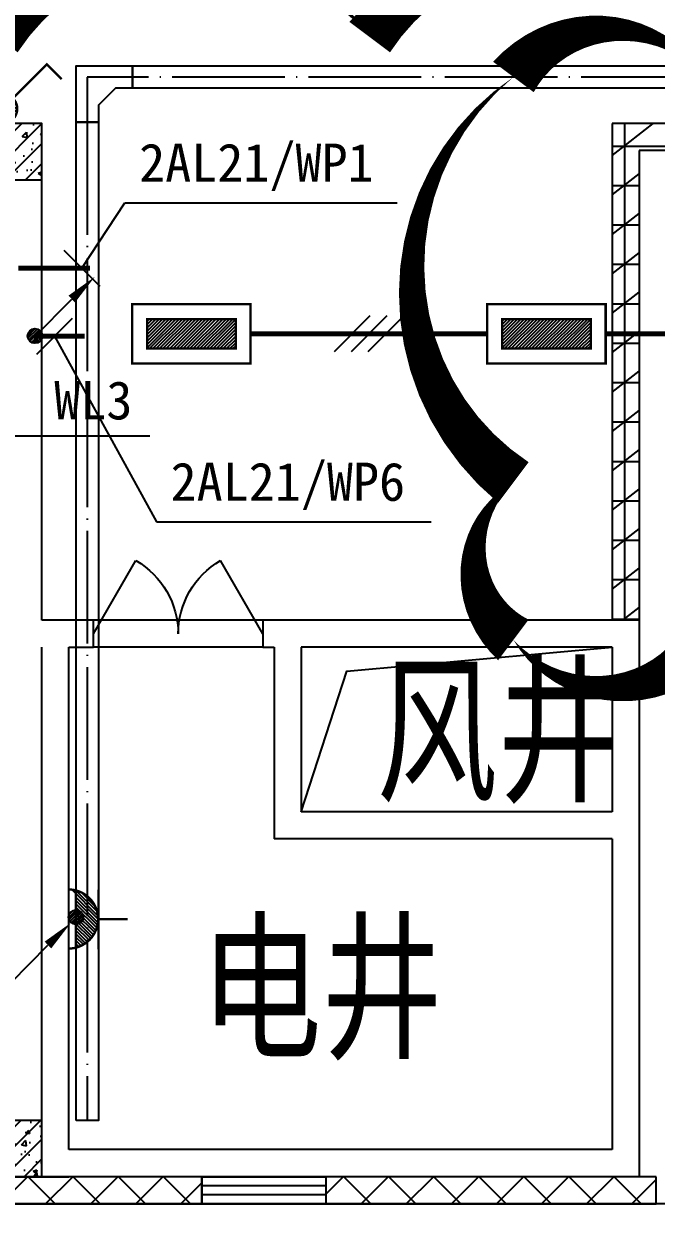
# Model space of a CAD drawing. Header units: millimetres. Extents: x -633009578 to 5705885, y -633235091 to 2571734.
# Drawn here: x 2787611 to 2793220, y 1855632 to 1866235 of the extents above; entities that cross this region are included whole.
import ezdxf

# ---------------------------------------------------------------- set-up
doc = ezdxf.new("R2010")
doc.units = ezdxf.units.MM
doc.header["$LTSCALE"] = 1000
doc.header["$MEASUREMENT"] = 0
doc.linetypes.add('DOTE', pattern=[2.4200000000000004, 2, -0.2, 0.02, -0.2])
doc.layers.get('0').update_dxf_attribs({"color": 9})
for name, color, linetype in [('3T_WOOD', 21, 'Continuous'), ('A-COLUM(柱)', 255, 'Continuous'), ('A-DOOR(门）', 4, 'Continuous'), ('A-F-AREA(计算)', 5, 'Continuous'), ('A-HATH(填充)', 8, 'Continuous'), ('A-OTHER(其它)', 192, 'Continuous'), ('A-TEXT(房间)', 243, 'Continuous'), ('A-WALL(墙)', 255, 'Continuous'), ('A-WINDOW（窗）', 4, 'Continuous'), ('DIM_MODI', 6, 'Continuous'), ('WALL', 9, 'Continuous'), ('电-弱电平面-箭头', 3, 'Continuous'), ('电-强电平面-标注', 3, 'Continuous'), ('电-强电平面-线缆', 3, 'Continuous'), ('电-桥架', 4, 'Continuous'), ('设备-插座', 3, 'Continuous'), ('设备-照明', 3, 'Continuous')]:
    doc.layers.add(name, color=color, linetype=linetype)
doc.styles.add('_TCH', font='simhei.ttf', dxfattribs={"width": 0.75, "bigfont": 'hztxt.shx'})
doc.styles.add('ELEC-DIM', font='simhei.ttf')
doc.styles.add('IDQSTYLE', font='simhei.ttf', dxfattribs={"width": 0.707, "bigfont": 'hztxt.shx'})
pattern_1 = [(0, (-1310557.920547385, -2.793967723846436e-09), (0, 350), []), (37.875, (-1310157.920547385, -2.793967723846436e-09), (-169.61527734408, 218.0766567528281), []), (90, (-1310157.920547385, -2.793967723846436e-09), (-450, 2.755455298081545e-14), [])]
pattern_2 = [(45, (-1310357.920547385, -2.793967723846436e-09), (-200.0002033111466, 200.0002033111467), []), (135, (-1310357.920547385, -2.793967723846436e-09), (-200.0002033111467, -200.0002033111466), [])]

# ---------------------------------------------------------------- blocks, each defined once
blk = doc.blocks.new('$TCHSYS$WIN2D')
for p, q in [((-0.5, 0.5), (0.5, 0.5)), ((-0.5, 0.5), (-0.4999999999999999, -0.5)), ((0.5, 0.5), (0.4999999999999998, -0.5)), ((0.5, 0.1666666666666666), (-0.5, 0.1666666666666666)), ((0.5, -0.1666666666666667), (-0.5, -0.1666666666666667)), ((-0.4999999999999999, -0.5), (0.5, -0.5))]:
    blk.add_line(p, q)
blk = doc.blocks.new('$DorLib2D$00000231')
at = {"color": 0}
for p, q in [((-0.4999999999999947, 7.105427357601002e-15), (-0.2500000000000284, 0.4330127018921708)), ((0.5000000000000053, 7.105427357601002e-15), (0.250000000000032, 0.4330127018921708))]:
    blk.add_line(p, q, dxfattribs=at)
for centre, radius, start, end in [((-0.4999999999996803, 3.055333763768431e-13), 0.499999999999681, 0, 59.99999999996344), ((0.5000000000000426, -2.486899575160351e-14), 0.4999999999999835, 120.0000000000366, 180)]:
    blk.add_arc(centre, radius, start, end, dxfattribs=at)
blk = doc.blocks.new('_FZH')
h = blk.add_hatch()
h.set_pattern_fill('钢筋混凝土', color=256, scale=0.1, style=0)
h.set_pattern_definition([(45, (0, 0), (-0.1767766952966369, 0.1767766952966369), []), (50, (0, 0), (0.7172601826007535, -0.06275213498259512), [0.07500000000000001, -0.8250000000000001]), (355, (0, 0), (-0.138751333613, 0.7521921337000119), [0.06, -0.66]), (100.4514, (0.05977168000000001, -0.00522934), (0.5785093817140216, 0.6894395420609536), [0.06374019, -0.701142112]), (46.1842, (0, 0.2), (1.067241048625645, -0.1655190143290181), [0.1125, -1.2375]), (96.6356, (0.088936745, 0.186206693), (0.9346627055487033, 0.9741178709004418), [0.095610288, -1.051713]), (351.1842, (0, 0.2), (0.9346619451336272, 0.9741186009253247), [0.09000000000000001, -0.9900000000000001]), (21, (0.1, 0.15), (0.5969070521184617, -0.4026188906653388), [0.07500000000000001, -0.8250000000000001]), (326, (0.1, 0.15), (0.2433153319215824, 0.7251500450468529), [0.06, -0.66]), (71.4514, (0.149742233, 0.116448394), (0.84022262858149, 0.3225304967099524), [0.06374019, -0.701142112]), (37.50000000000001, (0, 0), (0.01215985531729062, 0.3328938538313115), [0, -0.652, 0, -0.67, 0, -0.6625000000000001]), (7.499999999999999, (0, 0), (0.2630695374421486, 0.3944117118823603), [0, -0.382, 0, -0.637, 0, -0.2525]), (-32.5, (-0.223, 0), (0.533822436172409, -0.02255487173437976), [0, -0.25, 0, -0.78, 0, -1.035]), (-42.5, (-0.323, 0), (0.5831861693423862, 0.1001049823323177), [0, -0.325, 0, -0.518, 0, -0.735])])
h.paths.add_polyline_path([(-0.5, -0.5), (0.5, -0.5), (0.5, 0.5), (-0.5, 0.5)])
blk.add_lwpolyline([(-0.5, -0.5), (0.5, -0.5), (0.5, 0.5), (-0.5, 0.5)], close=True)
blk = doc.blocks.new('9-3-1')
at = {"layer": 'A-HATH(填充)'}
h = blk.add_hatch(dxfattribs=at)
h.set_pattern_fill('空心砖', color=256, scale=100, style=0)
h.set_pattern_definition(pattern_1)
h.paths.add_polyline_path([(1141090.598288341, 1187132.080887632), (1141090.598288341, 1187372.080887634), (1136950.598288981, 1187372.080887673), (1137190.598288966, 1187132.080887636)])
h = blk.add_hatch(dxfattribs=at)
h.set_pattern_fill('空心砖', color=256, scale=100, style=0)
h.set_pattern_definition(pattern_1)
h.paths.add_polyline_path([(1137190.598288966, 1187132.080887636), (1136950.598288981, 1187372.080887673), (1136950.598289005, 1182962.080887373), (1137190.598289005, 1182962.080887373)])
h = blk.add_hatch(dxfattribs=at)
h.set_pattern_fill('多孔材料', color=256, scale=100, style=0)
h.set_pattern_definition(pattern_2)
h.paths.add_polyline_path([(1131030.598288065, 1177782.080887657), (1133310.598287556, 1177782.080887659), (1133310.598287556, 1178022.080887674), (1131030.598288065, 1178022.080887674)])
h = blk.add_hatch(dxfattribs=at)
h.set_pattern_fill('多孔材料', color=256, scale=100, style=0)
h.set_pattern_definition(pattern_2)
h.paths.add_polyline_path([(1134410.598287556, 1177782.080887659), (1137340.637576903, 1177782.080887662), (1137340.637576903, 1178022.080887673), (1134410.598287556, 1178022.080887673)])
at = {"layer": 'A-DOOR(门）'}
for p, q in [((1133850.598285003, 1182962.080887342), (1132350.598285003, 1182962.080887342)), ((1133850.598285003, 1182722.080887342), (1132350.598285003, 1182722.080887342))]:
    blk.add_line(p, q, dxfattribs=at)
at = {"layer": 'A-F-AREA(计算)'}
blk.add_lwpolyline([(1121700.575826842, 1313862.080936), (1255980.575826842, 1313862.080936), (1255980.575826842, 1177782.080936), (1121700.575826842, 1177782.080936)], close=True, dxfattribs=at)
at = {"layer": 'A-OTHER(其它)'}
blk.add_lwpolyline([(1134190.59828907, 1181262.080887329), (1134597.473094149, 1182511.298086202), (1136950.59828907, 1182722.080887368)], dxfattribs=at)
at = {"layer": 'A-WALL(墙)'}
for p, q in [((1141090.598288553, 1187372.080887618), (1136950.598288981, 1187372.080887673)), ((1136950.598288981, 1187372.080887673), (1136950.598289005, 1182962.080887373)), ((1141090.598288553, 1187132.080887684), (1137190.598288966, 1187132.080887636)), ((1137190.598288966, 1187132.080887636), (1137190.598289005, 1182962.080887373)), ((1131890.598288342, 1185372.080887451), (1131890.598288336, 1186872.080887693)), ((1131890.598288351, 1182962.080886342), (1131890.598288342, 1185372.080887451)), ((1132010.59828834, 1182962.080887342), (1131890.598288351, 1182962.080886342)), ((1132350.598285013, 1182962.080887419), (1132010.59828834, 1182962.080887342)), ((1132350.598285013, 1182722.080887479), (1132350.598285013, 1182962.080887419)), ((1134070.598289084, 1182962.080887342), (1133850.598285013, 1182962.080887419)), ((1133850.598285013, 1182962.080887419), (1133850.598285013, 1182722.080887479)), ((1137190.59828907, 1182962.080887374), (1134070.598289084, 1182962.080887342)), ((1137190.598289005, 1182962.080887373), (1136950.598289005, 1182962.080887373)), ((1137190.59828907, 1182962.080887374), (1137190.598289004, 1181142.080887342)), ((1131890.59828834, 1178142.08088767), (1131890.598288321, 1182722.080886341)), ((1131890.598288321, 1182722.080886341), (1131890.598288405, 1182722.080886341)), ((1131890.598288341, 1178522.080887664), (1131890.598288405, 1182722.080886341)), ((1132130.598288337, 1178262.080887683), (1132130.598288337, 1182722.080887506)), ((1132130.598288337, 1182722.080887506), (1132350.598285013, 1182722.080887479)), ((1133850.598285013, 1182722.080887479), (1133950.59828907, 1182722.080887506)), ((1133950.59828907, 1182722.080887506), (1133950.59828907, 1181022.080887322)), ((1136950.59828907, 1182722.080887205), (1134190.59828907, 1182722.080887205)), ((1134190.59828907, 1182722.080887205), (1134190.59828907, 1181262.080887329)), ((1136950.59828907, 1182722.080887205), (1136950.59828907, 1181262.080887329)), ((1136950.59828907, 1181262.080887329), (1134190.59828907, 1181262.080887329)), ((1137190.598289004, 1181142.080887342), (1137190.598289104, 1178022.080887617)), ((1136950.598289078, 1181022.080887322), (1133950.59828907, 1181022.080887322)), ((1136950.598289078, 1181022.080887322), (1136950.598289078, 1178262.080887683)), ((1136950.598289078, 1178262.080887683), (1132130.598288337, 1178262.080887683)), ((1131890.59828834, 1178022.080887664), (1131890.59828834, 1178142.08088767)), ((1131890.59828834, 1178022.080887664), (1132130.59828834, 1178022.080887664)), ((1137190.598289104, 1178022.080887617), (1132130.59828825, 1178022.080887617)), ((1132130.59828834, 1178022.080887664), (1132130.59828825, 1178022.080887617))]:
    blk.add_line(p, q, dxfattribs=at)
at = {"layer": 'DIM_MODI', "color": 8}
for points in [[(1131496.072684523, 1188139.578224389, 0, 450, 0.5), (1131496.072684523, 1185889.578224389, 0, 450, 0.5), (1131496.072684523, 1184089.578224389, 0, 450, 0.5), (1131496.072684523, 1182139.578224389, 0, 450, 0.5), (1131496.072684523, 1179439.578224389, 0, 450, 0.5), (1131496.072684523, 1176740.561876588, 0, 450, 0.5), (1133296.072684523, 1176740.561876588, 0, 450, 0.5), (1135546.072684523, 1176740.561876588, 0, 450, 0.5), (1137946.072684523, 1176740.561876588, 0, 450, 0.5), (1141996.072684523, 1176740.561876588, 0, 450, 0.5), (1143946.072684523, 1176740.561876588, 0, 450, 0.5), (1146346.072684523, 1176740.561876588, 0, 450, 0.5), (1146499.92932396, 1176740.561876588, 0, 450, 0.5), (1146499.92932396, 1180790.561876588, 0, 450, 0.5), (1146499.92932396, 1184840.561876588, 0, 450, 0.5), (1146499.92932396, 1187690.561876588, 0, 450, 0.5), (1146499.92932396, 1188139.578224389, 0, 450, 0.5), (1143799.92932396, 1188139.578224389, 0, 450, 0.5), (1141549.92932396, 1188139.578224389, 0, 450, 0.5), (1137949.92932396, 1188139.578224389, 0, 450, 0.5), (1134799.92932396, 1188139.578224389, 0, 450, 0.5)], [(1136074.507239696, 1187785.557983441, 0, 450, 0.5), (1136074.507239696, 1184185.557983441, 0, 450, 0.5), (1136074.507239696, 1182787.378345227, 0, 450, 0.5), (1137778.744727131, 1182787.378345227, 0, 450, 0.5), (1137778.744727131, 1185037.378345227, 0, 450, 0.5), (1137778.744727131, 1186537.378345227, 0, 450, 0.5), (1137778.744727131, 1187785.557983441, 0, 450, 0.5)]]:
    blk.add_lwpolyline(points, format="xyseb", close=True, dxfattribs=at)
at = {"layer": 'WALL'}
for p, q in [((1133310.598287556, 1178022.080887674), (1131030.598288065, 1178022.080887674)), ((1133310.598287556, 1177782.080887659), (1133310.598287556, 1178022.080887674)), ((1137340.637576903, 1178022.080887673), (1134410.598287556, 1178022.080887673)), ((1134410.598287556, 1178022.080887673), (1134410.598287556, 1177782.080887659)), ((1137340.637576903, 1177782.080887662), (1137340.637576903, 1178022.080887673)), ((1131030.598288065, 1177782.080887657), (1133310.598287556, 1177782.080887659)), ((1134410.598287556, 1177782.080887659), (1137340.637576903, 1177782.080887662))]:
    blk.add_line(p, q, dxfattribs=at)
at = {"layer": 'A-COLUM(柱)', "xscale": 500, "yscale": 500, "zscale": 500}
for p in [(1131640.598288341, 1187122.080887664), (1131640.598288341, 1178272.080887664)]:
    blk.add_blockref('_FZH', p, dxfattribs=at)
at = {"layer": 'A-DOOR(门）', "xscale": -1500, "yscale": 1500, "zscale": 1500}
blk.add_blockref('$DorLib2D$00000231', (1133100.598285003, 1182842.080887342), dxfattribs=at)
at = {"layer": 'A-WINDOW（窗）', "xscale": 1100, "yscale": 240, "zscale": 1100}
blk.add_blockref('$TCHSYS$WIN2D', (1133860.598287499, 1177902.080887664), dxfattribs=at)
at = {"layer": 'A-TEXT(房间)', "style": '_TCH', "width": 0.75}
for s, p in [('风井', (1134859.052260236, 1181460.264796913)), ('电井', (1133298.462512171, 1179180.770318559))]:
    blk.add_text(s, height=1050, dxfattribs=at).set_placement(p)
blk = doc.blocks.new('*X353')
at = {"color": 0, "linetype": 'Continuous'}
for p, q in [((277.1059544658493, 221.9516255332986), (279.536990929048, 224.3826619964973)), ((277.1059544658493, 222.2344682457732), (279.2541482165735, 224.3826619964973)), ((277.1059544658493, 222.5173109582479), (278.9713055040988, 224.3826619964973)), ((277.1059544658493, 222.8001536707225), (278.6884627916242, 224.3826619964973)), ((277.1059544658493, 223.0829963831971), (278.4056200791496, 224.3826619964973)), ((277.1059544658493, 223.3658390956717), (278.122777366675, 224.3826619964973)), ((277.1059544658493, 223.6486818081463), (277.8399346542004, 224.3826619964973)), ((277.1059544658493, 223.9315245206209), (277.5570919417257, 224.3826619964973)), ((277.1059544658493, 224.2143672330955), (277.2742492292511, 224.3826619964973)), ((277.3198336415227, 221.8826619964973), (279.8198336415227, 224.3826619964973)), ((277.6026763539973, 221.8826619964973), (280.1026763539973, 224.3826619964973)), ((277.8855190664719, 221.8826619964973), (280.3855190664719, 224.3826619964973)), ((278.1683617789465, 221.8826619964973), (280.6683617789466, 224.3826619964973)), ((278.4512044914212, 221.8826619964973), (280.9512044914212, 224.3826619964973)), ((278.7340472038958, 221.8826619964973), (281.2340472038958, 224.3826619964973)), ((279.0168899163704, 221.8826619964973), (281.5168899163704, 224.3826619964973)), ((279.299732628845, 221.8826619964973), (281.799732628845, 224.3826619964973)), ((279.5825753413196, 221.8826619964973), (282.0825753413196, 224.3826619964973)), ((279.8654180537943, 221.8826619964973), (282.3654180537943, 224.3826619964973)), ((280.1482607662689, 221.8826619964973), (282.6482607662689, 224.3826619964973)), ((280.4311034787435, 221.8826619964973), (282.9311034787435, 224.3826619964973)), ((280.7139461912181, 221.8826619964973), (283.2139461912181, 224.3826619964973)), ((280.9967889036927, 221.8826619964973), (283.4967889036927, 224.3826619964973)), ((281.2796316161674, 221.8826619964973), (283.7796316161674, 224.3826619964973)), ((281.5624743286419, 221.8826619964973), (284.062474328642, 224.3826619964973)), ((281.8453170411166, 221.8826619964973), (284.3453170411166, 224.3826619964973)), ((282.1281597535912, 221.8826619964973), (284.6059544658494, 224.3604567087555)), ((282.4110024660658, 221.8826619964973), (284.6059544658494, 224.0776139962809)), ((282.6938451785405, 221.8826619964973), (284.6059544658494, 223.7947712838063)), ((282.976687891015, 221.8826619964973), (284.6059544658494, 223.5119285713317)), ((283.2595306034897, 221.8826619964973), (284.6059544658494, 223.229085858857)), ((283.5423733159643, 221.8826619964973), (284.6059544658494, 222.9462431463824)), ((283.8252160284389, 221.8826619964973), (284.6059544658494, 222.6634004339078)), ((284.1080587409135, 221.8826619964973), (284.6059544658494, 222.3805577214332)), ((284.3909014533882, 221.8826619964973), (284.6059544658494, 222.0977150089586))]:
    blk.add_line(p, q, dxfattribs=at)
blk = doc.blocks.new('HC000062')
at = {"color": 0, "linetype": 'Continuous', "const_width": 0.2}
for points in [[(-4.97662087547036, 2.499999999999943), (5.023379124529697, 2.499999999999943), (5.023379124529697, -2.500000000000057), (-4.97662087547036, -2.500000000000057), (-4.97662087547036, 2.499999999999943)], [(-3.72662087547036, 1.25), (-3.72662087547036, -1.250000000000057), (3.773379124529697, -1.250000000000057), (3.773379124529697, 1.25), (-3.72662087547036, 1.25)]]:
    blk.add_lwpolyline(points, dxfattribs=at)
at = {"color": 0, "linetype": 'Continuous'}
blk.add_blockref('*X353', (-280.8325753413197, -223.1326619964974), dxfattribs=at)
at = {"color": 0, "style": 'IDQSTYLE', "width": 0.7}
blk.add_attdef('PSFHATT', (7.023379124529697, -2.500000000000057), '', height=2.5, dxfattribs=at)
blk = doc.blocks.new('*X169')
at = {"color": 0, "linetype": 'Continuous'}
for p, q in [((261.9988066744281, 135.850956910748), (263.2375091559566, 137.0896593922765)), ((262.0234026256783, 135.5927101495236), (263.4957559171792, 137.0650634410244)), ((262.0463461952987, 136.1813391440932), (262.9071269225657, 137.0421198713602)), ((262.0884022348038, 135.3748670461744), (263.7135990205094, 137.00006383188)), ((262.1829592200917, 135.1865813189878), (263.9018847477136, 136.9055068466096)), ((262.3023466942452, 135.0231260806666), (264.0653399860179, 136.7861193724393)), ((262.4446987243758, 134.8826353983226), (264.205830668362, 136.6437673423088)), ((262.6100901587723, 134.7651841202445), (264.3232819464568, 136.478375907929)), ((262.8005700291263, 134.6728212781239), (264.4156447885779, 136.2878960375755)), ((263.0211904412342, 134.6105989777572), (264.4778670889456, 136.0672756254685)), ((263.2836307586351, 134.5901965826834), (264.4982694840214, 135.8048353080697)), ((263.6234742990336, 134.6471974106073), (264.4412686561033, 135.464991767677))]:
    blk.add_line(p, q, dxfattribs=at)
blk = doc.blocks.new('HC000097')
at = {"color": 0, "linetype": 'Continuous', "const_width": 0.2}
blk.add_lwpolyline([(0.8838834764831975, 2.133883476483163), (3.750000000000091, 5), (5.000000000000091, 3.75)], dxfattribs=at)
blk.add_lwpolyline([(0.8838834764833108, 0.3661165235168934, 0.1989123673796338), (1.250000000000034, 1.250000000000057, 0.1989123673796269), (0.8838834764832544, 2.13388347648322, 0.1989123673796352), (9.128895556154148e-14, 2.5, 0.1989123673796539), (-0.8838834764830719, 2.13388347648322, 0.1989123673796721), (-1.249999999999966, 1.250000000000057, 0.1989123673796564), (-0.8838834764831855, 0.3661165235168368, 0.198912367379673), (9.087175456556906e-14, 0, 0.198912367379652)], format="xyb", close=True, dxfattribs=at)
at = {"color": 0, "linetype": 'Continuous'}
blk.add_blockref('*X169', (-263.2487560761181, -134.5897099905746), dxfattribs=at)
at = {"color": 0, "style": 'IDQSTYLE', "width": 0.7}
blk.add_attdef('PSFHATT', (7.000000000000091, -1e-08), '', height=2.5, dxfattribs=at)
blk = doc.blocks.new('*X285')
at = {"color": 0, "linetype": 'Continuous'}
for p, q in [((159.595646846908, 156.7672197221619), (159.6233466819307, 156.7949195571846)), ((159.6640079704214, 156.5527381332005), (159.9061893944054, 156.7949195571846)), ((159.747532531186, 156.3534199814905), (160.18903210688, 156.7949195571846)), ((159.8446775338837, 156.1677222717137), (160.4718748193546, 156.7949195571846)), ((159.9544025265515, 155.9946045519069), (160.7547175318292, 156.7949195571846)), ((160.0760273856543, 155.833386698535), (161.0375602443038, 156.7949195571846)), ((160.2091522122192, 155.6836688126253), (161.3204029567785, 156.7949195571846)), ((160.3536147760518, 155.5452886639833), (161.6032456692531, 156.7949195571846)), ((160.5094741859558, 155.4183053614127), (161.8860883817277, 156.7949195571846)), ((160.6770167777584, 155.3030052407406), (162.1689310942023, 156.7949195571846)), ((160.8567856433337, 155.1999313938414), (162.451773806677, 156.7949195571846)), ((161.0496413096342, 155.1099443476672), (162.7346165191516, 156.7949195571846)), ((161.2568708631404, 155.0343311886988), (163.0174592316262, 156.7949195571846)), ((161.4803825063601, 154.9750001194438), (163.3003019441008, 156.7949195571846)), ((161.7230685552892, 154.9348434558983), (163.5831446565754, 156.7949195571846)), ((161.9895441276247, 154.9184763157592), (163.86598736905, 156.7949195571846)), ((162.2878715788766, 154.9339610545365), (164.4937876543064, 157.1398771299663)), ((162.6346011340941, 154.9978478972794), (164.4299008115636, 156.7931475747489)), ((163.0778250055067, 155.1582290562173), (164.2695196526256, 156.3499237033363))]:
    blk.add_line(p, q, dxfattribs=at)
blk = doc.blocks.new('HC001597')
at = {"color": 0, "linetype": 'Continuous', "const_width": 0.2}
for points in [[(0, 1.876521703951876), (0, 4.376521703951876)], [(2.549372027147328, 1.900129832397506), (-2.483025305961492, 1.900129832397506)], [(2.421006983541884, 0), (-2.421006983541884, 0)]]:
    blk.add_lwpolyline(points, dxfattribs=at)
blk.add_lwpolyline([(2.5, -0.6234782960481243, 0.1989123673796542), (1.76776695296634, 1.144288656918215, 0.1989123673796558), (4.205349176516791e-17, 1.876521703951876, 0.1989123673796558), (-1.76776695296634, 1.144288656918216, 0.1989123673796542), (-2.5, -0.6234782960481239)], format="xyb", dxfattribs=at)
at = {"color": 0, "linetype": 'Continuous', "rotation": 180}
blk.add_blockref('*X285', (162.0093508556101, 156.7949195571846), dxfattribs=at)
at = {"color": 0, "style": 'IDQSTYLE', "width": 0.7}
blk.add_attdef('PSFHATT', (4.549372027147328, -0.6234783060481244), '', height=2.5, dxfattribs=at)
blk = doc.blocks.new('*X126')
at = {"color": 0, "linetype": 'Continuous'}
for p, q in [((192.590110055903, 446.7242872143482), (193.9264208598343, 448.0605980182795)), ((192.6512440212146, 447.2096852483717), (193.4410228258108, 447.9994640529679)), ((192.666080612941, 446.3759937026742), (194.2747143715083, 447.9846274612416)), ((192.8122309321682, 446.0978799531896), (194.552828120993, 447.8384771420143)), ((193.0126674313866, 445.874052383696), (194.7766556904866, 447.6380406427959)), ((193.2651240367983, 445.7022449203958), (194.9484631537868, 447.3855840373842)), ((193.5780466605768, 445.5909034754624), (195.0598045987202, 447.0726614136058)), ((193.9838870800477, 445.5724798262212), (195.0782282479613, 446.6668209941349))]:
    blk.add_line(p, q, dxfattribs=at)
blk = doc.blocks.new('HC001447')
at = {"color": 0, "linetype": 'Continuous'}
blk.add_line((-5.469508829517324, -5.531426259851287), (-2.364015929042509, -2.356448738054951), dxfattribs=at)
blk.add_lwpolyline([(-2.364015929042509, -2.356448738054951, 0.8, 0, 0), (-0.4121164681388194, -0.4698776614111466, 0, 0, 0)], format="xyseb", dxfattribs=at)
blk.add_circle((0, 0), 0.625, dxfattribs=at)
at = {"color": 0, "linetype": 'Continuous', "xscale": 0.5, "yscale": 0.5, "zscale": 0.5}
blk.add_blockref('*X126', (-96.91845018383214, -223.4069038532592), dxfattribs=at)
at = {"color": 0, "style": 'IDQSTYLE', "width": 0.7}
blk.add_attdef('PSFHATT', (2.62500001, -5.531426259851287), '', height=2.5, dxfattribs=at)
blk = doc.blocks.new('*X130')
at = {"color": 0, "linetype": 'Continuous'}
for p, q in [((192.587376364835, 446.7215535232801), (193.8713933576327, 448.0055705160779)), ((192.6509968705344, 446.3609099602676), (194.2320369206452, 447.9419500103785)), ((192.6864539319484, 447.2448951591055), (193.3480517218074, 447.9064929489645)), ((192.7889704286661, 446.0746194496875), (194.5183274312254, 447.8039764522467)), ((192.9823694457329, 445.8437543980423), (194.7491924828706, 447.61057743518)), ((193.2275231399996, 445.664644023597), (194.9283028573159, 447.3654237409133)), ((193.5311577474, 445.5440145622856), (195.0489323186273, 447.0617891335129)), ((193.9202347052458, 445.5088274514194), (195.0841194294935, 446.6727121756671)), ((194.6075199946775, 445.7718486721392), (194.8210982087737, 445.9854268862354))]:
    blk.add_line(p, q, dxfattribs=at)
blk = doc.blocks.new('HC001441')
at = {"color": 0, "linetype": 'Continuous'}
blk.add_line((0, -0.05776119327242668), (3.105492900474815, 3.117216328523909), dxfattribs=at)
blk.add_lwpolyline([(3.105492900474815, 3.117216328523909, 0.8, 0, 0), (5.057392361378561, 5.003787405167827, 0, 0, 0)], format="xyseb", dxfattribs=at)
blk.add_circle((0, 0), 0.625, dxfattribs=at)
at = {"color": 0, "linetype": 'Continuous', "xscale": 0.5, "yscale": 0.5, "zscale": 0.5}
blk.add_blockref('*X130', (-96.91845018383279, -223.3780232566237), dxfattribs=at)
at = {"color": 0, "style": 'IDQSTYLE', "width": 0.7}
blk.add_attdef('PSFHATT', (7.057392361378561, -0.62500001), '', height=2.5, dxfattribs=at)

msp = doc.modelspace()

# ---------------------------------------------------------------- linework, layer by layer
at = {"layer": '电-强电平面-标注'}
for p, q in [((2788125, 1864066.350442759), (2788508, 1864646.5)), ((2788508, 1864646.5), (2790921.29113924, 1864646.5)), ((2787965.900974232, 1864225.449468524), (2788284.099025768, 1863907.251416993)), ((2787724.400974235, 1863302.747810031), (2788042.599025765, 1863620.945861569)), ((2790681.547865591, 1863642.029281524), (2790363.349814056, 1863323.831229991)), ((2790831.547865591, 1863642.029281524), (2790513.349814056, 1863323.831229991)), ((2790981.547865591, 1863642.029281524), (2790663.349814056, 1863323.831229991)), ((2787883.5, 1863461.8468358), (2788787, 1861814)), ((2787379.999999984, 1862576.744896408), (2787733.999999984, 1862576.744896408)), ((2787733.999999984, 1862576.744896408), (2788728.936708845, 1862576.744896408)), ((2788787, 1861814), (2791224.974683544, 1861814))]:
    msp.add_line(p, q, dxfattribs=at)
at = {"layer": '电-强电平面-线缆', "color": 1, "linetype": 'Continuous', "const_width": 45}
for points in [[(2787562.499999984, 1864066.350442759), (2788197.5, 1864066.350442759)], [(2787701, 1863461.8468358), (2788149.5, 1863461.8468358)], [(2789622.448839824, 1863482.930255757), (2791722.448839824, 1863482.930255757)], [(2792772.448839824, 1863482.930255757), (2794872.448839824, 1863482.930255757)]]:
    msp.add_lwpolyline(points, dxfattribs=at)
at = {"layer": '电-桥架', "color": 5, "linetype": 'DOTE', "ltscale": 0.5}
for p, q in [((2788573.500008674, 1865762.50000677), (2788173.500008674, 1865762.500006761)), ((2788173.500008674, 1865762.500006761), (2788173.500007956, 1865362.500006761)), ((2808076.000000567, 1865762.500007167), (2788573.500008674, 1865762.50000677)), ((2788173.500007956, 1865362.500006761), (2788173.499992044, 1856497.499999597))]:
    msp.add_line(p, q, dxfattribs=at)
at = {"layer": '电-桥架', "ltscale": 0.5}
for points in [[(2788573.500008677, 1865662.50000677), (2788423.500008677, 1865662.500006767), (2788273.500008225, 1865512.500006583), (2788273.500007956, 1865362.500006583), (2788073.500007956, 1865362.50000694), (2788073.500008854, 1865862.500006759), (2788573.500008672, 1865862.50000677)], [(2788073.499992045, 1856497.499999776), (2788073.500007956, 1865362.50000694), (2788273.500007956, 1865362.500006582), (2788273.499992045, 1856497.499999418)]]:
    msp.add_lwpolyline(points, close=True, dxfattribs=at)
msp.add_lwpolyline([(2808076.00000057, 1865662.500007167), (2788573.500008677, 1865662.50000677), (2788573.500008672, 1865862.50000677), (2808076.000000564, 1865862.500007167)], dxfattribs=at)

# ---------------------------------------------------------------- block references
at = {"layer": '3T_WOOD'}
msp.add_blockref('9-3-1', (1655879.395743424, 677977.51603476), dxfattribs=at)
at = {"layer": '电-弱电平面-箭头', "color": 4, "xscale": 105, "yscale": 105, "zscale": 105}
for name, p in [('HC001441', (2787709.499999404, 1863463.999997258)), ('HC001447', (2788072.500000253, 1858303.755924597))]:
    msp.add_blockref(name, p, dxfattribs=at)
at = {"layer": '设备-插座', "xscale": 105, "yscale": 105, "zscale": 105, "rotation": 270}
msp.add_blockref('HC001597', (2788072.5, 1858286.99999994), dxfattribs=at)
at = {"layer": '设备-照明', "xscale": 105, "yscale": 105, "zscale": 105}
for name, p in [('HC000097', (2787421, 1865349.596922602)), ('HC000062', (2789094.994031727, 1863482.930255771)), ('HC000062', (2792244.994031727, 1863482.930255771))]:
    msp.add_blockref(name, p, dxfattribs=at)

# ---------------------------------------------------------------- texts
at = {"layer": '电-强电平面-标注', "style": 'ELEC-DIM'}
for s, p in [('2AL21/WP1', (2788633.316455695, 1864832.575949367)), ('WL3', (2787880.202531629, 1862722.947428053)), ('2AL21/WP6', (2788912.316455695, 1862000.075949367))]:
    msp.add_text(s, height=339.8734177215189, dxfattribs=at).set_placement(p)

doc.saveas('drawing.dxf')
